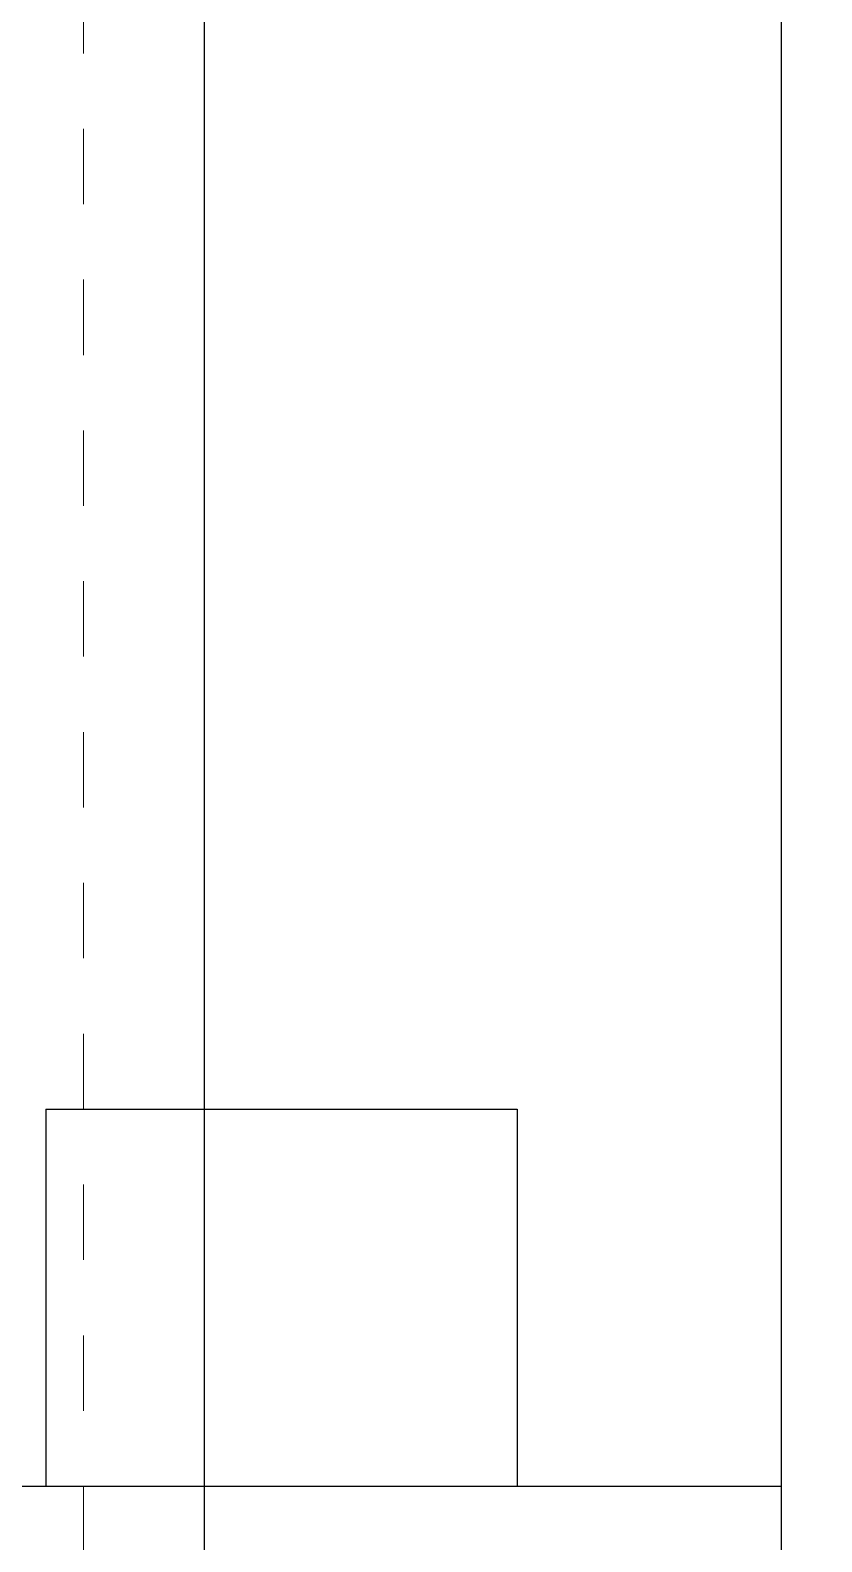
# Model space of a CAD drawing. Header units: inches. Extents: x -81.3 to -8.2, y 163 to 241.3.
# Drawn here: x -45.032 to -43.982, y 193.698 to 195.702 of the extents above; entities that cross this region are included whole.
import ezdxf

# ---------------------------------------------------------------- set-up
doc = ezdxf.new("R2010")
doc.units = ezdxf.units.IN
doc.header["$MEASUREMENT"] = 0
doc.linetypes.add('DASHED2', pattern=[0.375, 0.25, -0.125])
doc.linetypes.add('HIDDEN', pattern=[0.375, 0.25, -0.125])
doc.layers.add('A2 Hatch', color=8, linetype='Continuous', lineweight=9)
doc.layers.add('DIM', color=3, linetype='Continuous', lineweight=13)
doc.styles.add('ARCTEXT', font='arctext.shx', dxfattribs={"width": 0.85})
doc.dimstyles.new('ARCTEXT1-4', dxfattribs={"dimtxt": 4, "dimasz": 2, "dimexe": 2, "dimexo": 2, "dimgap": 2, "dimtad": 1, "dimdec": 4, "dimzin": 3, "dimdsep": 46, "dimlunit": 4, "dimtxsty": 'ARCTEXT', "dimblk": 'ARCHTICK', "dimcen": 2, "dimaunit": 1, "dimadec": 0, "dimazin": 0, "dimtfac": 1, "dimtdec": 4, "dimtmove": 2, "dimatfit": 3, "dimldrblk": 'arrow', "dimfxl": 1, "dimtolj": 1, "dimtzin": 0, "dimarcsym": 0})

# ---------------------------------------------------------------- blocks, each defined once
blk = doc.blocks.new('_ArchTick')
at = {"color": 0, "linetype": 'ByBlock', "const_width": 0.15}
blk.add_lwpolyline([(-0.5, -0.5), (0.5, 0.5)], dxfattribs=at)
blk = doc.blocks.new('arrow')
at = {"layer": 'DIM'}
blk.add_hatch(color=253, dxfattribs=at).paths.add_polyline_path([(-2, 0.5), (-2, -0.5), (0, 0)])
at = {"layer": 'DIM', "lineweight": 9}
for points in [[(-2, 0.9832), (-2, 0.5), (-2.4688, 0.6172)], [(0.3743, 0.0936), (0, 0)], [(0.3743, -0.0936), (0, 0)], [(-2, -0.9832), (-2, -0.5), (-2.4688, -0.6172)]]:
    blk.add_lwpolyline(points, dxfattribs=at)
at = {"layer": 'DIM', "lineweight": 15}
blk.add_lwpolyline([(0, 0), (-2, -0.5), (-2, 0.5), (0, 0)], dxfattribs=at)

msp = doc.modelspace()

# ---------------------------------------------------------------- linework, layer by layer
at = {"color": 1}
for p, q in [((-44.8013, 205.7715), (-44.8013, 193.7715)), ((-44.0363, 205.7715), (-44.0363, 193.7715)), ((-45.0113, 194.2715), (-45.0113, 193.7715)), ((-45.0113, 194.2715), (-44.3863, 194.2715)), ((-45.0113, 194.2715), (-45.0113, 193.7715)), ((-45.0113, 194.2715), (-44.3863, 194.2715)), ((-45.0113, 194.2715), (-45.0113, 193.7715)), ((-45.0113, 194.2715), (-44.3863, 194.2715)), ((-45.0113, 194.2715), (-45.0113, 193.7715)), ((-45.0113, 194.2715), (-44.3863, 194.2715)), ((-45.0113, 194.2715), (-45.0113, 193.7715)), ((-45.0113, 194.2715), (-44.3863, 194.2715)), ((-45.0113, 194.2715), (-45.0113, 193.7715)), ((-45.0113, 194.2715), (-44.3863, 194.2715)), ((-45.0113, 194.2715), (-45.0113, 193.7715)), ((-45.0113, 194.2715), (-44.3863, 194.2715)), ((-45.0113, 194.2715), (-45.0113, 193.7715)), ((-45.0113, 194.2715), (-44.3863, 194.2715)), ((-45.0113, 194.2715), (-45.0113, 193.7715)), ((-45.0113, 194.2715), (-44.3863, 194.2715)), ((-45.0113, 194.2715), (-45.0113, 193.7715)), ((-45.0113, 194.2715), (-44.3863, 194.2715)), ((-45.0113, 194.2715), (-45.0113, 193.7715)), ((-45.0113, 194.2715), (-44.3863, 194.2715)), ((-45.0113, 194.2715), (-45.0113, 193.7715)), ((-45.0113, 194.2715), (-44.3863, 194.2715)), ((-45.0113, 194.2715), (-45.0113, 193.7715)), ((-45.0113, 194.2715), (-44.3863, 194.2715)), ((-45.0113, 194.2715), (-45.0113, 193.7715)), ((-45.0113, 194.2715), (-44.3863, 194.2715)), ((-45.0113, 194.2715), (-45.0113, 193.7715)), ((-45.0113, 194.2715), (-44.3863, 194.2715)), ((-45.0113, 194.2715), (-45.0113, 193.7715)), ((-45.0113, 194.2715), (-44.3863, 194.2715)), ((-45.0113, 194.2715), (-45.0113, 193.7715)), ((-45.0113, 194.2715), (-44.3863, 194.2715)), ((-45.0113, 194.2715), (-45.0113, 193.7715)), ((-45.0113, 194.2715), (-44.3863, 194.2715)), ((-45.0113, 194.2715), (-45.0113, 193.7715)), ((-45.0113, 194.2715), (-44.3863, 194.2715)), ((-45.0113, 194.2715), (-45.0113, 193.7715)), ((-45.0113, 194.2715), (-44.3863, 194.2715)), ((-45.0113, 194.2715), (-45.0113, 193.7715)), ((-45.0113, 194.2715), (-44.3863, 194.2715)), ((-45.0113, 194.2715), (-45.0113, 193.7715)), ((-45.0113, 194.2715), (-44.3863, 194.2715)), ((-45.0113, 194.2715), (-45.0113, 193.7715)), ((-45.0113, 194.2715), (-44.3863, 194.2715)), ((-45.0113, 194.2715), (-45.0113, 193.7715)), ((-45.0113, 194.2715), (-44.3863, 194.2715)), ((-45.0113, 194.2715), (-45.0113, 193.7715)), ((-45.0113, 194.2715), (-44.3863, 194.2715)), ((-45.0113, 194.2715), (-45.0113, 193.7715)), ((-45.0113, 194.2715), (-44.3863, 194.2715)), ((-45.0113, 194.2715), (-45.0113, 193.7715)), ((-45.0113, 194.2715), (-44.3863, 194.2715)), ((-45.0113, 194.2715), (-45.0113, 193.7715)), ((-45.0113, 194.2715), (-44.3863, 194.2715)), ((-45.0113, 194.2715), (-45.0113, 193.7715)), ((-45.0113, 194.2715), (-44.3863, 194.2715)), ((-45.0113, 194.2715), (-45.0113, 193.7715)), ((-45.0113, 194.2715), (-44.3863, 194.2715)), ((-45.0113, 194.2715), (-45.0113, 193.7715)), ((-45.0113, 194.2715), (-44.3863, 194.2715)), ((-45.0113, 194.2715), (-45.0113, 193.7715)), ((-45.0113, 194.2715), (-44.3863, 194.2715)), ((-45.0113, 194.2715), (-45.0113, 193.7715)), ((-45.0113, 194.2715), (-44.3863, 194.2715)), ((-45.0113, 194.2715), (-45.0113, 193.7715)), ((-45.0113, 194.2715), (-44.3863, 194.2715)), ((-45.0113, 194.2715), (-45.0113, 193.7715)), ((-45.0113, 194.2715), (-44.3863, 194.2715)), ((-45.0113, 194.2715), (-45.0113, 193.7715)), ((-45.0113, 194.2715), (-44.3863, 194.2715)), ((-45.0113, 194.2715), (-45.0113, 193.7715)), ((-45.0113, 194.2715), (-44.3863, 194.2715)), ((-45.0113, 194.2715), (-45.0113, 193.7715)), ((-45.0113, 194.2715), (-44.3863, 194.2715)), ((-45.0113, 194.2715), (-45.0113, 193.7715)), ((-45.0113, 194.2715), (-44.3863, 194.2715)), ((-45.0113, 194.2715), (-45.0113, 193.7715)), ((-45.0113, 194.2715), (-44.3863, 194.2715)), ((-44.3863, 194.2715), (-44.3863, 193.7715)), ((-44.3863, 194.2715), (-44.3863, 193.7715)), ((-44.3863, 194.2715), (-44.3863, 193.7715)), ((-44.3863, 194.2715), (-44.3863, 193.7715)), ((-44.3863, 194.2715), (-44.3863, 193.7715)), ((-44.3863, 194.2715), (-44.3863, 193.7715)), ((-44.3863, 194.2715), (-44.3863, 193.7715)), ((-44.3863, 194.2715), (-44.3863, 193.7715)), ((-44.3863, 194.2715), (-44.3863, 193.7715)), ((-44.3863, 194.2715), (-44.3863, 193.7715)), ((-44.3863, 194.2715), (-44.3863, 193.7715)), ((-44.3863, 194.2715), (-44.3863, 193.7715)), ((-44.3863, 194.2715), (-44.3863, 193.7715)), ((-44.3863, 194.2715), (-44.3863, 193.7715)), ((-44.3863, 194.2715), (-44.3863, 193.7715)), ((-44.3863, 194.2715), (-44.3863, 193.7715)), ((-44.3863, 194.2715), (-44.3863, 193.7715)), ((-44.3863, 194.2715), (-44.3863, 193.7715)), ((-44.3863, 194.2715), (-44.3863, 193.7715)), ((-44.3863, 194.2715), (-44.3863, 193.7715)), ((-44.3863, 194.2715), (-44.3863, 193.7715)), ((-44.3863, 194.2715), (-44.3863, 193.7715)), ((-44.3863, 194.2715), (-44.3863, 193.7715)), ((-44.3863, 194.2715), (-44.3863, 193.7715)), ((-44.3863, 194.2715), (-44.3863, 193.7715)), ((-44.3863, 194.2715), (-44.3863, 193.7715)), ((-44.3863, 194.2715), (-44.3863, 193.7715)), ((-44.3863, 194.2715), (-44.3863, 193.7715)), ((-44.3863, 194.2715), (-44.3863, 193.7715)), ((-44.3863, 194.2715), (-44.3863, 193.7715)), ((-44.3863, 194.2715), (-44.3863, 193.7715)), ((-44.3863, 194.2715), (-44.3863, 193.7715)), ((-44.3863, 194.2715), (-44.3863, 193.7715)), ((-44.3863, 194.2715), (-44.3863, 193.7715)), ((-44.3863, 194.2715), (-44.3863, 193.7715)), ((-44.3863, 194.2715), (-44.3863, 193.7715)), ((-44.3863, 194.2715), (-44.3863, 193.7715)), ((-44.3863, 194.2715), (-44.3863, 193.7715)), ((-44.3863, 194.2715), (-44.3863, 193.7715)), ((-44.3863, 194.2715), (-44.3863, 193.7715)), ((-46.0363, 193.7715), (-44.0363, 193.7715)), ((-46.0363, 193.7715), (-44.0363, 193.7715)), ((-46.0363, 193.7715), (-44.0363, 193.7715)), ((-46.0363, 193.7715), (-44.0363, 193.7715)), ((-46.0363, 193.7715), (-44.0363, 193.7715)), ((-46.0363, 193.7715), (-44.0363, 193.7715)), ((-46.0363, 193.7715), (-44.0363, 193.7715)), ((-46.0363, 193.7715), (-44.0363, 193.7715)), ((-46.0363, 193.7715), (-44.0363, 193.7715)), ((-46.0363, 193.7715), (-44.0363, 193.7715)), ((-46.0363, 193.7715), (-44.0363, 193.7715)), ((-46.0363, 193.7715), (-44.0363, 193.7715)), ((-46.0363, 193.7715), (-44.0363, 193.7715)), ((-46.0363, 193.7715), (-44.0363, 193.7715)), ((-46.0363, 193.7715), (-44.0363, 193.7715)), ((-46.0363, 193.7715), (-44.0363, 193.7715)), ((-46.0363, 193.7715), (-44.0363, 193.7715)), ((-46.0363, 193.7715), (-44.0363, 193.7715)), ((-46.0363, 193.7715), (-44.0363, 193.7715)), ((-46.0363, 193.7715), (-44.0363, 193.7715)), ((-46.0363, 193.7715), (-44.0363, 193.7715)), ((-46.0363, 193.7715), (-44.0363, 193.7715)), ((-46.0363, 193.7715), (-44.0363, 193.7715)), ((-46.0363, 193.7715), (-44.0363, 193.7715)), ((-46.0363, 193.7715), (-44.0363, 193.7715)), ((-46.0363, 193.7715), (-44.0363, 193.7715)), ((-46.0363, 193.7715), (-44.0363, 193.7715)), ((-46.0363, 193.7715), (-44.0363, 193.7715)), ((-46.0363, 193.7715), (-44.0363, 193.7715)), ((-46.0363, 193.7715), (-44.0363, 193.7715)), ((-46.0363, 193.7715), (-44.0363, 193.7715)), ((-46.0363, 193.7715), (-44.0363, 193.7715)), ((-46.0363, 193.7715), (-44.0363, 193.7715)), ((-46.0363, 193.7715), (-44.0363, 193.7715)), ((-46.0363, 193.7715), (-44.0363, 193.7715)), ((-46.0363, 193.7715), (-44.0363, 193.7715)), ((-46.0363, 193.7715), (-44.0363, 193.7715)), ((-46.0363, 193.7715), (-44.0363, 193.7715)), ((-46.0363, 193.7715), (-44.0363, 193.7715)), ((-46.0363, 193.7715), (-44.0363, 193.7715)), ((-46.0363, 193.7715), (-44.0363, 193.7715)), ((-46.0363, 193.7715), (-44.0363, 193.7715)), ((-46.0363, 193.7715), (-44.0363, 193.7715)), ((-46.0363, 193.7715), (-44.0363, 193.7715)), ((-46.0363, 193.7715), (-44.0363, 193.7715)), ((-46.0363, 193.7715), (-44.0363, 193.7715)), ((-46.0363, 193.7715), (-44.0363, 193.7715)), ((-46.0363, 193.7715), (-44.0363, 193.7715)), ((-46.0363, 193.7715), (-44.0363, 193.7715)), ((-46.0363, 193.7715), (-44.0363, 193.7715)), ((-46.0363, 193.7715), (-44.0363, 193.7715)), ((-46.0363, 193.7715), (-44.0363, 193.7715)), ((-46.0363, 193.7715), (-44.0363, 193.7715)), ((-46.0363, 193.7715), (-44.0363, 193.7715)), ((-46.0363, 193.7715), (-44.0363, 193.7715)), ((-46.0363, 193.7715), (-44.0363, 193.7715)), ((-46.0363, 193.7715), (-44.0363, 193.7715)), ((-46.0363, 193.7715), (-44.0363, 193.7715)), ((-46.0363, 193.7715), (-44.0363, 193.7715)), ((-46.0363, 193.7715), (-44.0363, 193.7715)), ((-46.0363, 193.7715), (-44.0363, 193.7715)), ((-46.0363, 193.7715), (-44.0363, 193.7715)), ((-46.0363, 193.7715), (-44.0363, 193.7715)), ((-46.0363, 193.7715), (-44.0363, 193.7715)), ((-46.0363, 193.7715), (-44.0363, 193.7715)), ((-46.0363, 193.7715), (-44.0363, 193.7715)), ((-46.0363, 193.7715), (-44.0363, 193.7715)), ((-46.0363, 193.7715), (-44.0363, 193.7715)), ((-46.0363, 193.7715), (-44.0363, 193.7715)), ((-46.0363, 193.7715), (-44.0363, 193.7715)), ((-46.0363, 193.7715), (-44.0363, 193.7715)), ((-46.0363, 193.7715), (-44.0363, 193.7715)), ((-46.0363, 193.7715), (-44.0363, 193.7715)), ((-46.0363, 193.7715), (-44.0363, 193.7715)), ((-46.0363, 193.7715), (-44.0363, 193.7715)), ((-46.0363, 193.7715), (-44.0363, 193.7715)), ((-46.0363, 193.7715), (-44.0363, 193.7715)), ((-46.0363, 193.7715), (-44.0363, 193.7715)), ((-46.0363, 193.7715), (-44.0363, 193.7715)), ((-46.0363, 193.7715), (-44.0363, 193.7715)), ((-46.0363, 193.7715), (-44.0363, 193.7715)), ((-46.0363, 193.7715), (-44.0363, 193.7715)), ((-46.0363, 193.7715), (-44.0363, 193.7715)), ((-46.0363, 193.7715), (-44.0363, 193.7715)), ((-46.0363, 193.7715), (-44.0363, 193.7715)), ((-46.0363, 193.7715), (-44.0363, 193.7715)), ((-46.0363, 193.7715), (-44.0363, 193.7715)), ((-46.0363, 193.7715), (-44.0363, 193.7715)), ((-46.0363, 193.7715), (-44.0363, 193.7715)), ((-46.0363, 193.7715), (-44.0363, 193.7715)), ((-46.0363, 193.7715), (-44.0363, 193.7715)), ((-46.0363, 193.7715), (-44.0363, 193.7715)), ((-46.0363, 193.7715), (-44.0363, 193.7715)), ((-46.0363, 193.7715), (-44.0363, 193.7715)), ((-46.0363, 193.7715), (-44.0363, 193.7715)), ((-46.0363, 193.7715), (-44.0363, 193.7715)), ((-46.0363, 193.7715), (-44.0363, 193.7715)), ((-46.0363, 193.7715), (-44.0363, 193.7715)), ((-46.0363, 193.7715), (-44.0363, 193.7715)), ((-46.0363, 193.7715), (-44.0363, 193.7715)), ((-45.6213, 193.7715), (-44.0363, 193.7715)), ((-45.6213, 193.7715), (-44.0363, 193.7715)), ((-45.6213, 193.7715), (-44.0363, 193.7715)), ((-45.6213, 193.7715), (-44.0363, 193.7715)), ((-45.6213, 193.7715), (-44.0363, 193.7715)), ((-45.6213, 193.7715), (-44.0363, 193.7715)), ((-45.6213, 193.7715), (-44.0363, 193.7715)), ((-45.6213, 193.7715), (-44.0363, 193.7715)), ((-45.6213, 193.7715), (-44.0363, 193.7715)), ((-45.6213, 193.7715), (-44.0363, 193.7715)), ((-45.6213, 193.7715), (-44.0363, 193.7715)), ((-45.6213, 193.7715), (-44.0363, 193.7715)), ((-45.6213, 193.7715), (-44.0363, 193.7715)), ((-45.6213, 193.7715), (-44.0363, 193.7715)), ((-45.6213, 193.7715), (-44.0363, 193.7715)), ((-45.6213, 193.7715), (-44.0363, 193.7715)), ((-45.6213, 193.7715), (-44.0363, 193.7715)), ((-45.6213, 193.7715), (-44.0363, 193.7715)), ((-45.6213, 193.7715), (-44.0363, 193.7715)), ((-45.6213, 193.7715), (-44.0363, 193.7715)), ((-45.6213, 193.7715), (-44.0363, 193.7715)), ((-45.6213, 193.7715), (-44.0363, 193.7715)), ((-45.6213, 193.7715), (-44.0363, 193.7715)), ((-45.6213, 193.7715), (-44.0363, 193.7715)), ((-45.6213, 193.7715), (-44.0363, 193.7715)), ((-45.6213, 193.7715), (-44.0363, 193.7715)), ((-45.6213, 193.7715), (-44.0363, 193.7715)), ((-45.6213, 193.7715), (-44.0363, 193.7715)), ((-45.6213, 193.7715), (-44.0363, 193.7715)), ((-45.6213, 193.7715), (-44.0363, 193.7715)), ((-45.6213, 193.7715), (-44.0363, 193.7715)), ((-45.6213, 193.7715), (-44.0363, 193.7715)), ((-45.6213, 193.7715), (-44.0363, 193.7715)), ((-45.6213, 193.7715), (-44.0363, 193.7715)), ((-45.6213, 193.7715), (-44.0363, 193.7715)), ((-45.6213, 193.7715), (-44.0363, 193.7715)), ((-45.6213, 193.7715), (-44.0363, 193.7715)), ((-45.6213, 193.7715), (-44.0363, 193.7715)), ((-45.6213, 193.7715), (-44.0363, 193.7715)), ((-45.6213, 193.7715), (-44.0363, 193.7715)), ((-44.8013, 193.7715), (-44.8013, 184.6987)), ((-44.0363, 193.7715), (-44.0363, 184.9582))]:
    msp.add_line(p, q, dxfattribs=at)
at = {"color": 1, "linetype": 'HIDDEN', "ltscale": 0.02}
for p, q in [((-45.0113, 194.2715), (-45.0113, 193.7715)), ((-45.0113, 194.2715), (-44.3863, 194.2715)), ((-45.0113, 194.2715), (-45.0113, 193.7715)), ((-45.0113, 194.2715), (-44.3863, 194.2715)), ((-45.0113, 194.2715), (-45.0113, 193.7715)), ((-45.0113, 194.2715), (-44.3863, 194.2715)), ((-45.0113, 194.2715), (-45.0113, 193.7715)), ((-45.0113, 194.2715), (-44.3863, 194.2715)), ((-45.0113, 194.2715), (-45.0113, 193.7715)), ((-45.0113, 194.2715), (-44.3863, 194.2715)), ((-45.0113, 194.2715), (-45.0113, 193.7715)), ((-45.0113, 194.2715), (-44.3863, 194.2715)), ((-45.0113, 194.2715), (-45.0113, 193.7715)), ((-45.0113, 194.2715), (-44.3863, 194.2715)), ((-45.0113, 194.2715), (-45.0113, 193.7715)), ((-45.0113, 194.2715), (-44.3863, 194.2715)), ((-45.0113, 194.2715), (-45.0113, 193.7715)), ((-45.0113, 194.2715), (-44.3863, 194.2715)), ((-45.0113, 194.2715), (-45.0113, 193.7715)), ((-45.0113, 194.2715), (-44.3863, 194.2715)), ((-45.0113, 194.2715), (-45.0113, 193.7715)), ((-45.0113, 194.2715), (-44.3863, 194.2715)), ((-45.0113, 194.2715), (-45.0113, 193.7715)), ((-45.0113, 194.2715), (-44.3863, 194.2715)), ((-45.0113, 194.2715), (-45.0113, 193.7715)), ((-45.0113, 194.2715), (-44.3863, 194.2715)), ((-45.0113, 194.2715), (-45.0113, 193.7715)), ((-45.0113, 194.2715), (-44.3863, 194.2715)), ((-45.0113, 194.2715), (-45.0113, 193.7715)), ((-45.0113, 194.2715), (-44.3863, 194.2715)), ((-45.0113, 194.2715), (-45.0113, 193.7715)), ((-45.0113, 194.2715), (-44.3863, 194.2715)), ((-45.0113, 194.2715), (-45.0113, 193.7715)), ((-45.0113, 194.2715), (-44.3863, 194.2715)), ((-45.0113, 194.2715), (-45.0113, 193.7715)), ((-45.0113, 194.2715), (-44.3863, 194.2715)), ((-45.0113, 194.2715), (-45.0113, 193.7715)), ((-45.0113, 194.2715), (-44.3863, 194.2715)), ((-45.0113, 194.2715), (-45.0113, 193.7715)), ((-45.0113, 194.2715), (-44.3863, 194.2715)), ((-45.0113, 194.2715), (-45.0113, 193.7715)), ((-45.0113, 194.2715), (-44.3863, 194.2715)), ((-45.0113, 194.2715), (-45.0113, 193.7715)), ((-45.0113, 194.2715), (-44.3863, 194.2715)), ((-45.0113, 194.2715), (-45.0113, 193.7715)), ((-45.0113, 194.2715), (-44.3863, 194.2715)), ((-45.0113, 194.2715), (-45.0113, 193.7715)), ((-45.0113, 194.2715), (-44.3863, 194.2715)), ((-45.0113, 194.2715), (-45.0113, 193.7715)), ((-45.0113, 194.2715), (-44.3863, 194.2715)), ((-45.0113, 194.2715), (-45.0113, 193.7715)), ((-45.0113, 194.2715), (-44.3863, 194.2715)), ((-45.0113, 194.2715), (-45.0113, 193.7715)), ((-45.0113, 194.2715), (-44.3863, 194.2715)), ((-45.0113, 194.2715), (-45.0113, 193.7715)), ((-45.0113, 194.2715), (-44.3863, 194.2715)), ((-45.0113, 194.2715), (-45.0113, 193.7715)), ((-45.0113, 194.2715), (-44.3863, 194.2715)), ((-45.0113, 194.2715), (-45.0113, 193.7715)), ((-45.0113, 194.2715), (-44.3863, 194.2715)), ((-45.0113, 194.2715), (-45.0113, 193.7715)), ((-45.0113, 194.2715), (-44.3863, 194.2715)), ((-45.0113, 194.2715), (-45.0113, 193.7715)), ((-45.0113, 194.2715), (-44.3863, 194.2715)), ((-45.0113, 194.2715), (-45.0113, 193.7715)), ((-45.0113, 194.2715), (-44.3863, 194.2715)), ((-45.0113, 194.2715), (-45.0113, 193.7715)), ((-45.0113, 194.2715), (-44.3863, 194.2715)), ((-45.0113, 194.2715), (-45.0113, 193.7715)), ((-45.0113, 194.2715), (-44.3863, 194.2715)), ((-45.0113, 194.2715), (-45.0113, 193.7715)), ((-45.0113, 194.2715), (-44.3863, 194.2715)), ((-45.0113, 194.2715), (-45.0113, 193.7715)), ((-45.0113, 194.2715), (-44.3863, 194.2715)), ((-45.0113, 194.2715), (-45.0113, 193.7715)), ((-45.0113, 194.2715), (-44.3863, 194.2715)), ((-45.0113, 194.2715), (-45.0113, 193.7715)), ((-45.0113, 194.2715), (-44.3863, 194.2715)), ((-45.0113, 194.2715), (-45.0113, 193.7715)), ((-45.0113, 194.2715), (-44.3863, 194.2715)), ((-45.0113, 194.2715), (-45.0113, 193.7715)), ((-45.0113, 194.2715), (-44.3863, 194.2715)), ((-45.0113, 194.2715), (-45.0113, 193.7715)), ((-45.0113, 194.2715), (-44.3863, 194.2715)), ((-45.0113, 194.2715), (-45.0113, 193.7715)), ((-45.0113, 194.2715), (-44.3863, 194.2715)), ((-45.0113, 194.2715), (-45.0113, 193.7715)), ((-45.0113, 194.2715), (-44.3863, 194.2715)), ((-45.0113, 194.2715), (-45.0113, 193.7715)), ((-45.0113, 194.2715), (-44.3863, 194.2715)), ((-45.0113, 194.2715), (-45.0113, 193.7715)), ((-45.0113, 194.2715), (-44.3863, 194.2715)), ((-45.0113, 194.2715), (-45.0113, 193.7715)), ((-45.0113, 194.2715), (-44.3863, 194.2715)), ((-45.0113, 194.2715), (-45.0113, 193.7715)), ((-45.0113, 194.2715), (-44.3863, 194.2715)), ((-45.0113, 194.2715), (-45.0113, 193.7715)), ((-45.0113, 194.2715), (-44.3863, 194.2715)), ((-45.0113, 194.2715), (-45.0113, 193.7715)), ((-45.0113, 194.2715), (-44.3863, 194.2715)), ((-45.0113, 194.2715), (-45.0113, 193.7715)), ((-45.0113, 194.2715), (-44.3863, 194.2715)), ((-45.0113, 194.2715), (-45.0113, 193.7715)), ((-45.0113, 194.2715), (-44.3863, 194.2715)), ((-45.0113, 194.2715), (-45.0113, 193.7715)), ((-45.0113, 194.2715), (-44.3863, 194.2715)), ((-45.0113, 194.2715), (-45.0113, 193.7715)), ((-45.0113, 194.2715), (-44.3863, 194.2715)), ((-45.0113, 194.2715), (-45.0113, 193.7715)), ((-45.0113, 194.2715), (-44.3863, 194.2715)), ((-45.0113, 194.2715), (-45.0113, 193.7715)), ((-45.0113, 194.2715), (-44.3863, 194.2715)), ((-45.0113, 194.2715), (-45.0113, 193.7715)), ((-45.0113, 194.2715), (-44.3863, 194.2715)), ((-45.0113, 194.2715), (-45.0113, 193.7715)), ((-45.0113, 194.2715), (-44.3863, 194.2715)), ((-45.0113, 194.2715), (-45.0113, 193.7715)), ((-45.0113, 194.2715), (-44.3863, 194.2715)), ((-45.0113, 194.2715), (-45.0113, 193.7715)), ((-45.0113, 194.2715), (-44.3863, 194.2715)), ((-45.0113, 194.2715), (-45.0113, 193.7715)), ((-45.0113, 194.2715), (-44.3863, 194.2715)), ((-45.0113, 194.2715), (-45.0113, 193.7715)), ((-45.0113, 194.2715), (-44.3863, 194.2715)), ((-45.0113, 194.2715), (-45.0113, 193.7715)), ((-45.0113, 194.2715), (-44.3863, 194.2715)), ((-45.0113, 194.2715), (-45.0113, 193.7715)), ((-45.0113, 194.2715), (-44.3863, 194.2715)), ((-45.0113, 194.2715), (-45.0113, 193.7715)), ((-45.0113, 194.2715), (-44.3863, 194.2715)), ((-45.0113, 194.2715), (-45.0113, 193.7715)), ((-45.0113, 194.2715), (-44.3863, 194.2715)), ((-45.0113, 194.2715), (-45.0113, 193.7715)), ((-45.0113, 194.2715), (-44.3863, 194.2715)), ((-45.0113, 194.2715), (-45.0113, 193.7715)), ((-45.0113, 194.2715), (-44.3863, 194.2715)), ((-45.0113, 194.2715), (-45.0113, 193.7715)), ((-45.0113, 194.2715), (-44.3863, 194.2715)), ((-45.0113, 194.2715), (-45.0113, 193.7715)), ((-45.0113, 194.2715), (-44.3863, 194.2715)), ((-45.0113, 194.2715), (-45.0113, 193.7715)), ((-45.0113, 194.2715), (-44.3863, 194.2715)), ((-45.0113, 194.2715), (-45.0113, 193.7715)), ((-45.0113, 194.2715), (-44.3863, 194.2715)), ((-45.0113, 194.2715), (-45.0113, 193.7715)), ((-45.0113, 194.2715), (-44.3863, 194.2715)), ((-45.0113, 194.2715), (-45.0113, 193.7715)), ((-45.0113, 194.2715), (-44.3863, 194.2715)), ((-45.0113, 194.2715), (-45.0113, 193.7715)), ((-45.0113, 194.2715), (-44.3863, 194.2715)), ((-45.0113, 194.2715), (-45.0113, 193.7715)), ((-45.0113, 194.2715), (-44.3863, 194.2715)), ((-45.0113, 194.2715), (-45.0113, 193.7715)), ((-45.0113, 194.2715), (-44.3863, 194.2715)), ((-45.0113, 194.2715), (-45.0113, 193.7715)), ((-45.0113, 194.2715), (-44.3863, 194.2715)), ((-45.0113, 194.2715), (-45.0113, 193.7715)), ((-45.0113, 194.2715), (-44.3863, 194.2715)), ((-45.0113, 194.2715), (-45.0113, 193.7715)), ((-45.0113, 194.2715), (-44.3863, 194.2715)), ((-45.0113, 194.2715), (-45.0113, 193.7715)), ((-45.0113, 194.2715), (-44.3863, 194.2715)), ((-45.0113, 194.2715), (-45.0113, 193.7715)), ((-45.0113, 194.2715), (-44.3863, 194.2715)), ((-45.0113, 194.2715), (-45.0113, 193.7715)), ((-45.0113, 194.2715), (-44.3863, 194.2715)), ((-45.0113, 194.2715), (-45.0113, 193.7715)), ((-45.0113, 194.2715), (-44.3863, 194.2715)), ((-45.0113, 194.2715), (-45.0113, 193.7715)), ((-45.0113, 194.2715), (-44.3863, 194.2715)), ((-45.0113, 194.2715), (-45.0113, 193.7715)), ((-45.0113, 194.2715), (-44.3863, 194.2715)), ((-45.0113, 194.2715), (-45.0113, 193.7715)), ((-45.0113, 194.2715), (-44.3863, 194.2715)), ((-45.0113, 194.2715), (-45.0113, 193.7715)), ((-45.0113, 194.2715), (-44.3863, 194.2715)), ((-45.0113, 194.2715), (-45.0113, 193.7715)), ((-45.0113, 194.2715), (-44.3863, 194.2715)), ((-45.0113, 194.2715), (-45.0113, 193.7715)), ((-45.0113, 194.2715), (-44.3863, 194.2715)), ((-45.0113, 194.2715), (-45.0113, 193.7715)), ((-45.0113, 194.2715), (-44.3863, 194.2715)), ((-45.0113, 194.2715), (-45.0113, 193.7715)), ((-45.0113, 194.2715), (-44.3863, 194.2715)), ((-45.0113, 194.2715), (-45.0113, 193.7715)), ((-45.0113, 194.2715), (-44.3863, 194.2715)), ((-45.0113, 194.2715), (-45.0113, 193.7715)), ((-45.0113, 194.2715), (-44.3863, 194.2715)), ((-45.0113, 194.2715), (-45.0113, 193.7715)), ((-45.0113, 194.2715), (-44.3863, 194.2715)), ((-45.0113, 194.2715), (-45.0113, 193.7715)), ((-45.0113, 194.2715), (-44.3863, 194.2715)), ((-45.0113, 194.2715), (-45.0113, 193.7715)), ((-45.0113, 194.2715), (-44.3863, 194.2715)), ((-45.0113, 194.2715), (-45.0113, 193.7715)), ((-45.0113, 194.2715), (-44.3863, 194.2715)), ((-45.0113, 194.2715), (-45.0113, 193.7715)), ((-45.0113, 194.2715), (-44.3863, 194.2715)), ((-45.0113, 194.2715), (-45.0113, 193.7715)), ((-45.0113, 194.2715), (-44.3863, 194.2715)), ((-44.3863, 194.2715), (-44.3863, 193.7715)), ((-44.3863, 194.2715), (-44.3863, 193.7715)), ((-44.3863, 194.2715), (-44.3863, 193.7715)), ((-44.3863, 194.2715), (-44.3863, 193.7715)), ((-44.3863, 194.2715), (-44.3863, 193.7715)), ((-44.3863, 194.2715), (-44.3863, 193.7715)), ((-44.3863, 194.2715), (-44.3863, 193.7715)), ((-44.3863, 194.2715), (-44.3863, 193.7715)), ((-44.3863, 194.2715), (-44.3863, 193.7715)), ((-44.3863, 194.2715), (-44.3863, 193.7715)), ((-44.3863, 194.2715), (-44.3863, 193.7715)), ((-44.3863, 194.2715), (-44.3863, 193.7715)), ((-44.3863, 194.2715), (-44.3863, 193.7715)), ((-44.3863, 194.2715), (-44.3863, 193.7715)), ((-44.3863, 194.2715), (-44.3863, 193.7715)), ((-44.3863, 194.2715), (-44.3863, 193.7715)), ((-44.3863, 194.2715), (-44.3863, 193.7715)), ((-44.3863, 194.2715), (-44.3863, 193.7715)), ((-44.3863, 194.2715), (-44.3863, 193.7715)), ((-44.3863, 194.2715), (-44.3863, 193.7715)), ((-44.3863, 194.2715), (-44.3863, 193.7715)), ((-44.3863, 194.2715), (-44.3863, 193.7715)), ((-44.3863, 194.2715), (-44.3863, 193.7715)), ((-44.3863, 194.2715), (-44.3863, 193.7715)), ((-44.3863, 194.2715), (-44.3863, 193.7715)), ((-44.3863, 194.2715), (-44.3863, 193.7715)), ((-44.3863, 194.2715), (-44.3863, 193.7715)), ((-44.3863, 194.2715), (-44.3863, 193.7715)), ((-44.3863, 194.2715), (-44.3863, 193.7715)), ((-44.3863, 194.2715), (-44.3863, 193.7715)), ((-44.3863, 194.2715), (-44.3863, 193.7715)), ((-44.3863, 194.2715), (-44.3863, 193.7715)), ((-44.3863, 194.2715), (-44.3863, 193.7715)), ((-44.3863, 194.2715), (-44.3863, 193.7715)), ((-44.3863, 194.2715), (-44.3863, 193.7715)), ((-44.3863, 194.2715), (-44.3863, 193.7715)), ((-44.3863, 194.2715), (-44.3863, 193.7715)), ((-44.3863, 194.2715), (-44.3863, 193.7715)), ((-44.3863, 194.2715), (-44.3863, 193.7715)), ((-44.3863, 194.2715), (-44.3863, 193.7715)), ((-44.3863, 194.2715), (-44.3863, 193.7715)), ((-44.3863, 194.2715), (-44.3863, 193.7715)), ((-44.3863, 194.2715), (-44.3863, 193.7715)), ((-44.3863, 194.2715), (-44.3863, 193.7715)), ((-44.3863, 194.2715), (-44.3863, 193.7715)), ((-44.3863, 194.2715), (-44.3863, 193.7715)), ((-44.3863, 194.2715), (-44.3863, 193.7715)), ((-44.3863, 194.2715), (-44.3863, 193.7715)), ((-44.3863, 194.2715), (-44.3863, 193.7715)), ((-44.3863, 194.2715), (-44.3863, 193.7715)), ((-44.3863, 194.2715), (-44.3863, 193.7715)), ((-44.3863, 194.2715), (-44.3863, 193.7715)), ((-44.3863, 194.2715), (-44.3863, 193.7715)), ((-44.3863, 194.2715), (-44.3863, 193.7715)), ((-44.3863, 194.2715), (-44.3863, 193.7715)), ((-44.3863, 194.2715), (-44.3863, 193.7715)), ((-44.3863, 194.2715), (-44.3863, 193.7715)), ((-44.3863, 194.2715), (-44.3863, 193.7715)), ((-44.3863, 194.2715), (-44.3863, 193.7715)), ((-44.3863, 194.2715), (-44.3863, 193.7715)), ((-44.3863, 194.2715), (-44.3863, 193.7715)), ((-44.3863, 194.2715), (-44.3863, 193.7715)), ((-44.3863, 194.2715), (-44.3863, 193.7715)), ((-44.3863, 194.2715), (-44.3863, 193.7715)), ((-44.3863, 194.2715), (-44.3863, 193.7715)), ((-44.3863, 194.2715), (-44.3863, 193.7715)), ((-44.3863, 194.2715), (-44.3863, 193.7715)), ((-44.3863, 194.2715), (-44.3863, 193.7715)), ((-44.3863, 194.2715), (-44.3863, 193.7715)), ((-44.3863, 194.2715), (-44.3863, 193.7715)), ((-44.3863, 194.2715), (-44.3863, 193.7715)), ((-44.3863, 194.2715), (-44.3863, 193.7715)), ((-44.3863, 194.2715), (-44.3863, 193.7715)), ((-44.3863, 194.2715), (-44.3863, 193.7715)), ((-44.3863, 194.2715), (-44.3863, 193.7715)), ((-44.3863, 194.2715), (-44.3863, 193.7715)), ((-44.3863, 194.2715), (-44.3863, 193.7715)), ((-44.3863, 194.2715), (-44.3863, 193.7715)), ((-44.3863, 194.2715), (-44.3863, 193.7715)), ((-44.3863, 194.2715), (-44.3863, 193.7715)), ((-44.3863, 194.2715), (-44.3863, 193.7715)), ((-44.3863, 194.2715), (-44.3863, 193.7715)), ((-44.3863, 194.2715), (-44.3863, 193.7715)), ((-44.3863, 194.2715), (-44.3863, 193.7715)), ((-44.3863, 194.2715), (-44.3863, 193.7715)), ((-44.3863, 194.2715), (-44.3863, 193.7715)), ((-44.3863, 194.2715), (-44.3863, 193.7715)), ((-44.3863, 194.2715), (-44.3863, 193.7715)), ((-44.3863, 194.2715), (-44.3863, 193.7715)), ((-44.3863, 194.2715), (-44.3863, 193.7715)), ((-44.3863, 194.2715), (-44.3863, 193.7715)), ((-44.3863, 194.2715), (-44.3863, 193.7715)), ((-44.3863, 194.2715), (-44.3863, 193.7715)), ((-44.3863, 194.2715), (-44.3863, 193.7715)), ((-44.3863, 194.2715), (-44.3863, 193.7715)), ((-44.3863, 194.2715), (-44.3863, 193.7715)), ((-44.3863, 194.2715), (-44.3863, 193.7715)), ((-44.3863, 194.2715), (-44.3863, 193.7715)), ((-44.3863, 194.2715), (-44.3863, 193.7715)), ((-44.3863, 194.2715), (-44.3863, 193.7715))]:
    msp.add_line(p, q, dxfattribs=at)
at = {"ltscale": 0.15}
msp.add_line((-46.0363, 193.7715), (-44.0363, 193.7715), dxfattribs=at)
msp.add_line((-46.0363, 193.7715), (-44.0363, 193.7715), dxfattribs=at)
msp.add_line((-46.0363, 193.7715), (-44.0363, 193.7715), dxfattribs=at)
msp.add_line((-46.0363, 193.7715), (-44.0363, 193.7715), dxfattribs=at)
msp.add_line((-46.0363, 193.7715), (-44.0363, 193.7715), dxfattribs=at)
msp.add_line((-46.0363, 193.7715), (-44.0363, 193.7715), dxfattribs=at)
msp.add_line((-46.0363, 193.7715), (-44.0363, 193.7715), dxfattribs=at)
msp.add_line((-46.0363, 193.7715), (-44.0363, 193.7715), dxfattribs=at)
msp.add_line((-46.0363, 193.7715), (-44.0363, 193.7715), dxfattribs=at)
msp.add_line((-46.0363, 193.7715), (-44.0363, 193.7715), dxfattribs=at)
msp.add_line((-46.0363, 193.7715), (-44.0363, 193.7715), dxfattribs=at)
msp.add_line((-46.0363, 193.7715), (-44.0363, 193.7715), dxfattribs=at)
msp.add_line((-46.0363, 193.7715), (-44.0363, 193.7715), dxfattribs=at)
msp.add_line((-46.0363, 193.7715), (-44.0363, 193.7715), dxfattribs=at)
msp.add_line((-46.0363, 193.7715), (-44.0363, 193.7715), dxfattribs=at)
msp.add_line((-46.0363, 193.7715), (-44.0363, 193.7715), dxfattribs=at)
msp.add_line((-46.0363, 193.7715), (-44.0363, 193.7715), dxfattribs=at)
msp.add_line((-46.0363, 193.7715), (-44.0363, 193.7715), dxfattribs=at)
msp.add_line((-46.0363, 193.7715), (-44.0363, 193.7715), dxfattribs=at)
msp.add_line((-46.0363, 193.7715), (-44.0363, 193.7715), dxfattribs=at)
msp.add_line((-46.0363, 193.7715), (-44.0363, 193.7715), dxfattribs=at)
msp.add_line((-46.0363, 193.7715), (-44.0363, 193.7715), dxfattribs=at)
msp.add_line((-46.0363, 193.7715), (-44.0363, 193.7715), dxfattribs=at)
msp.add_line((-46.0363, 193.7715), (-44.0363, 193.7715), dxfattribs=at)
msp.add_line((-46.0363, 193.7715), (-44.0363, 193.7715), dxfattribs=at)
msp.add_line((-46.0363, 193.7715), (-44.0363, 193.7715), dxfattribs=at)
msp.add_line((-46.0363, 193.7715), (-44.0363, 193.7715), dxfattribs=at)
msp.add_line((-46.0363, 193.7715), (-44.0363, 193.7715), dxfattribs=at)
msp.add_line((-46.0363, 193.7715), (-44.0363, 193.7715), dxfattribs=at)
msp.add_line((-46.0363, 193.7715), (-44.0363, 193.7715), dxfattribs=at)
msp.add_line((-46.0363, 193.7715), (-44.0363, 193.7715), dxfattribs=at)
msp.add_line((-46.0363, 193.7715), (-44.0363, 193.7715), dxfattribs=at)
msp.add_line((-46.0363, 193.7715), (-44.0363, 193.7715), dxfattribs=at)
msp.add_line((-46.0363, 193.7715), (-44.0363, 193.7715), dxfattribs=at)
msp.add_line((-46.0363, 193.7715), (-44.0363, 193.7715), dxfattribs=at)
msp.add_line((-46.0363, 193.7715), (-44.0363, 193.7715), dxfattribs=at)
msp.add_line((-46.0363, 193.7715), (-44.0363, 193.7715), dxfattribs=at)
msp.add_line((-46.0363, 193.7715), (-44.0363, 193.7715), dxfattribs=at)
msp.add_line((-46.0363, 193.7715), (-44.0363, 193.7715), dxfattribs=at)
msp.add_line((-46.0363, 193.7715), (-44.0363, 193.7715), dxfattribs=at)
at = {"layer": 'A2 Hatch', "linetype": 'DASHED2', "ltscale": 0.15}
for p, q in [((-44.9613, 205.7715), (-44.9613, 193.7715)), ((-44.9613, 193.7715), (-44.9613, 184.6445))]:
    msp.add_line(p, q, dxfattribs=at)

# ---------------------------------------------------------------- leaders
at = {"layer": 'DIM'}
msp.add_leader([(-44.0363, 209.3973), (-31.7176, 187.8876), (-30.7176, 187.8876)], dimstyle='ARCTEXT1-4', override={"dimasz": 0.5, "dimtad": 0}, dxfattribs=at)

doc.saveas('drawing.dxf')
